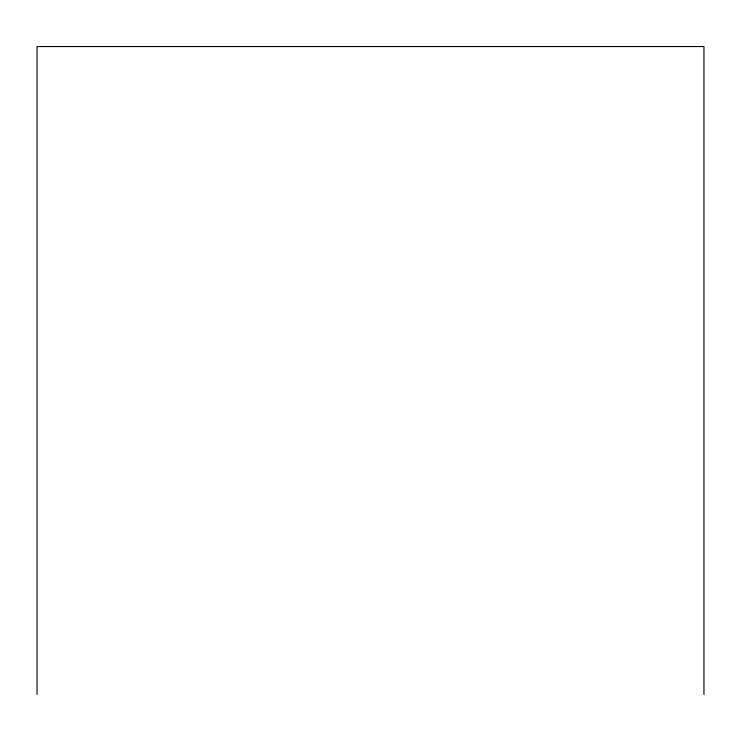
<?xml version="1.0" encoding="UTF-8"?>
<svg xmlns="http://www.w3.org/2000/svg" width="741" height="741" viewBox="0 0 741 741"><rect width="100%" height="100%" fill="white"/><g stroke="black" fill="none" stroke-linecap="round" stroke-linejoin="round"><path stroke-width="1.11" d="M703.95 694.456L703.95 46.544L37.05 46.544L37.05 694.456"/></g></svg>
